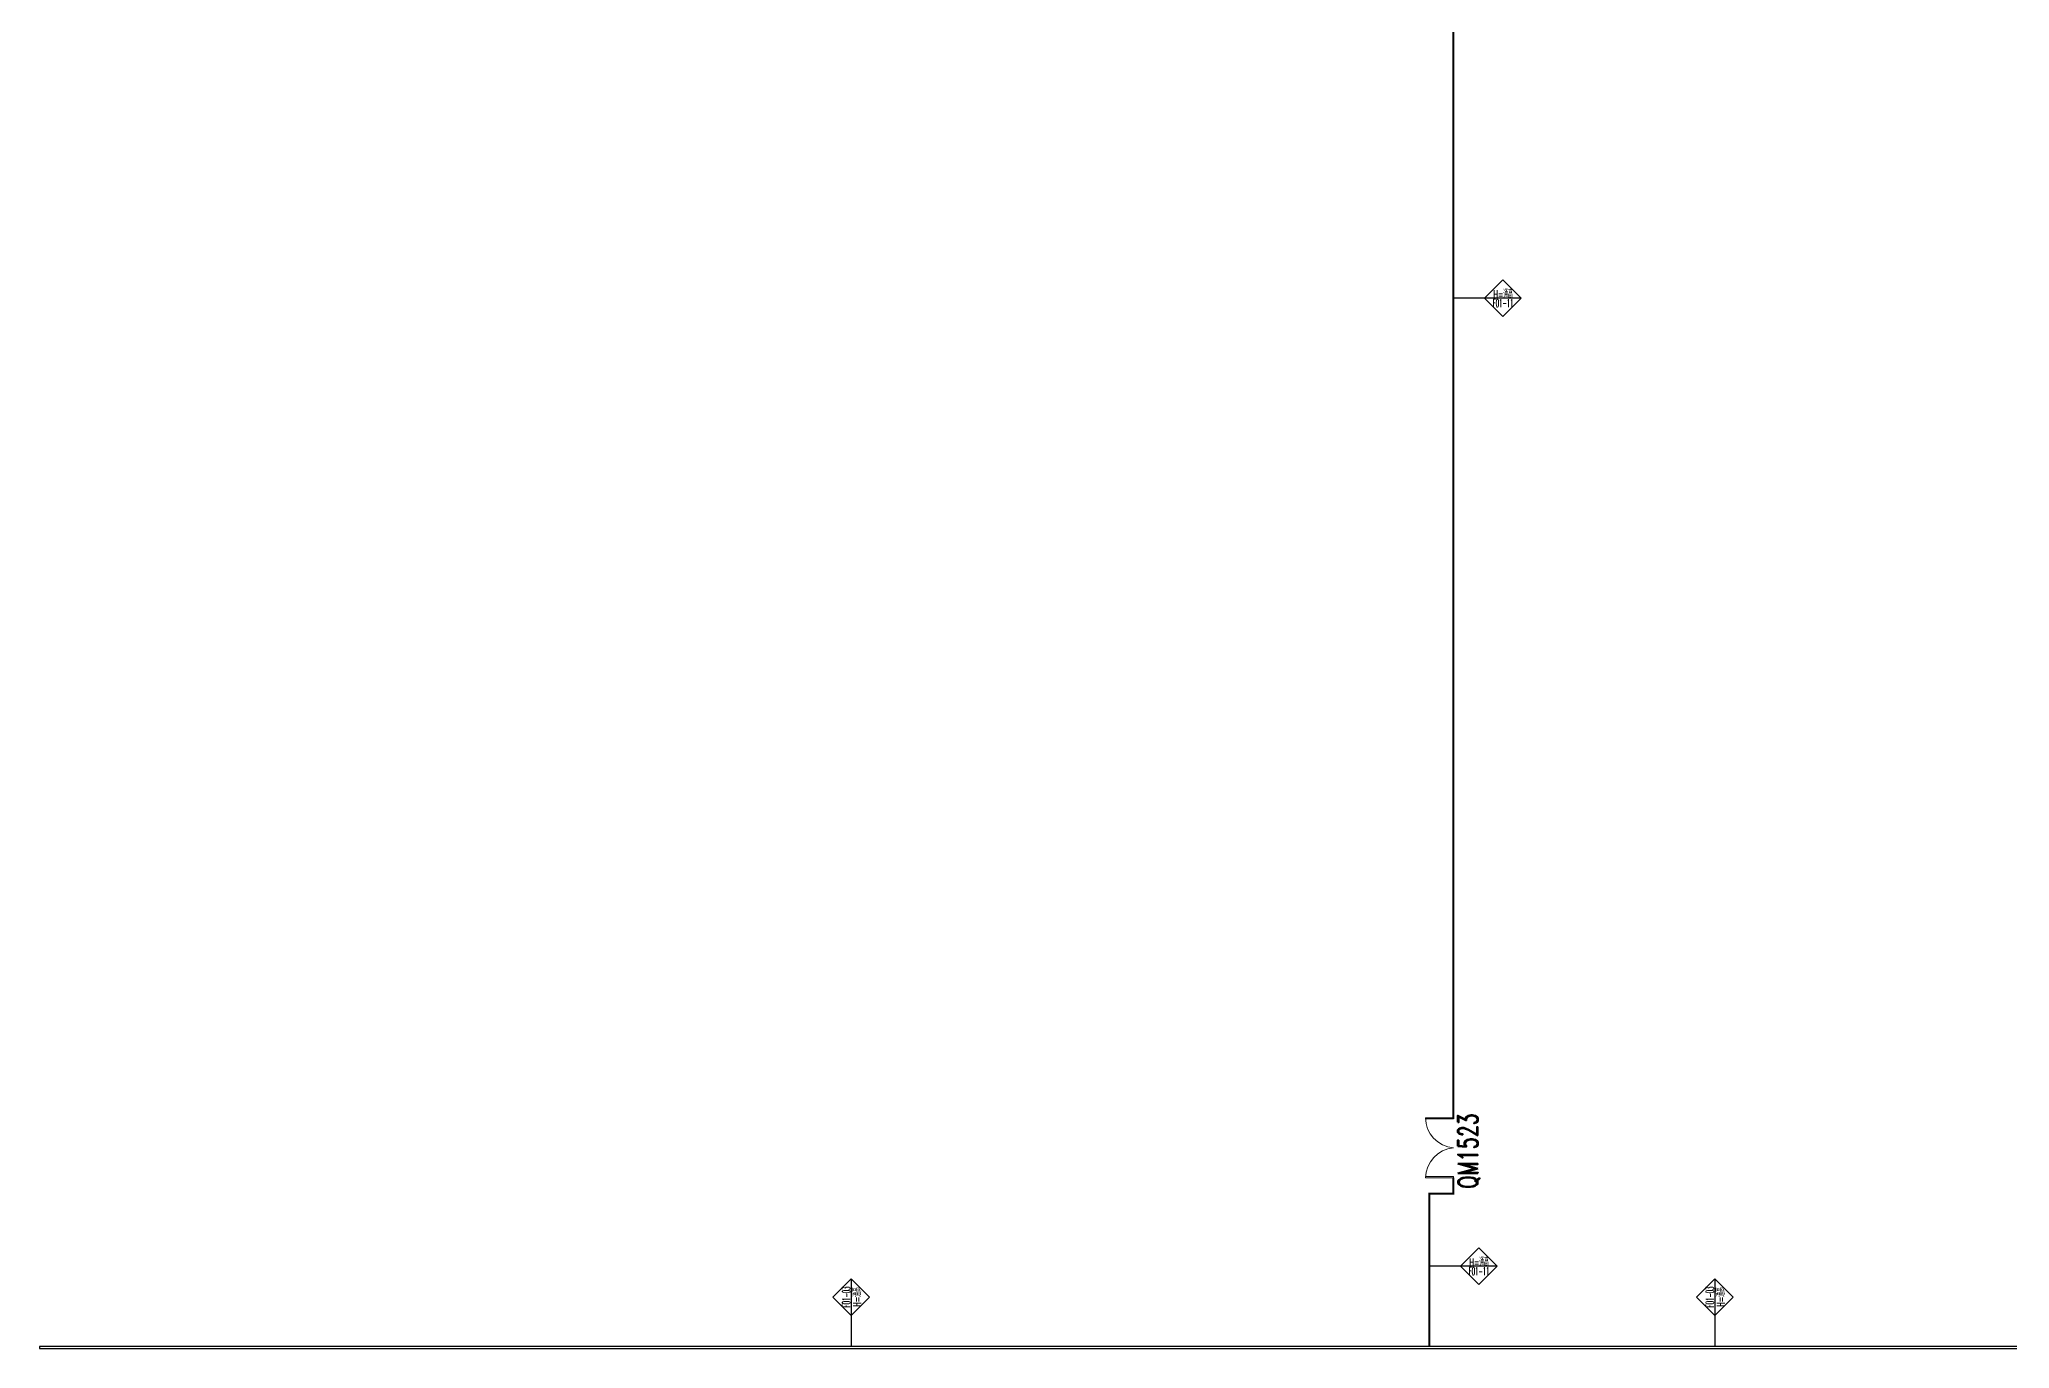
# Model space of a CAD drawing. Header units: millimetres. Extents: x 200 to 469217, y 140 to 158400.
# Drawn here: x 73275 to 122529, y 46575 to 79325 of the extents above; entities that cross this region are included whole.
import ezdxf
from ezdxf.enums import TextEntityAlignment as Align

# ---------------------------------------------------------------- set-up
doc = ezdxf.new("R2010")
doc.units = ezdxf.units.MM
for name, color, linetype in [('0-A-标注', 53, 'Continuous'), ('K-CEIL-DIV-Ceiling to Roof', 210, 'Continuous'), ('K-PART-WALL-50mm-非抗', 130, 'Continuous')]:
    doc.layers.add(name, color=color, linetype=linetype)
doc.layers.add('A-DOOR-IDEN', color=53, linetype='Continuous', lineweight=9)
doc.layers.add('K-PART-DOOR', color=53, linetype='Continuous', lineweight=18)
doc.styles.add('RomanD_1', font='romand__.ttf', dxfattribs={"width": 0.7, "height": 500})
doc.styles.add('Romans', font='romans.shx', dxfattribs={"width": 0.8, "bigfont": 'gbhzfs.shx'})

# ---------------------------------------------------------------- blocks, each defined once
blk = doc.blocks.new('1523')
blk.add_lwpolyline([(19448, 117148), (19448, 116448, -0.37346), (18698, 117148, -0.387008), (17948, 116448), (17948, 117148)], format="xyb")
for points in [[(17976, 117148), (17948, 117148)], [(17976, 117148), (17976, 116452)], [(19420, 117148), (19420, 116452)], [(19420, 117148), (19448, 117148)]]:
    blk.add_lwpolyline(points)
blk = doc.blocks.new('2AHC-3.1')
for points in [[(0, 458), (-458, 0), (0, -458), (458, 0), (0, 458)], [(-458, 0), (458, 0)], [(458, 0), (1236, 0)]]:
    blk.add_lwpolyline(points)
at = {"ltscale": 0.7, "style": 'Romans', "width": 0.6}
for tag, p in [('2AHC', (-7, 123)), ('H3.1', (-7, -121))]:
    blk.add_attdef(tag, text='', height=200, dxfattribs=at).set_placement(p, align=Align.MIDDLE)

msp = doc.modelspace()

# ---------------------------------------------------------------- linework, layer by layer
at = {"layer": 'K-CEIL-DIV-Ceiling to Roof', "const_width": 50}
for points in [[(108625, 106075), (108625, 52322)], [(108625, 50850), (108625, 50450), (107995, 50450)], [(108025, 50450), (108025, 46625)]]:
    msp.add_lwpolyline(points, dxfattribs=at)
at = {"layer": 'K-PART-WALL-50mm-非抗'}
msp.add_lwpolyline([(73275, 46575), (125775, 46575), (125775, 46625), (73275, 46625)], close=True, dxfattribs=at)

# ---------------------------------------------------------------- block references
at = {"layer": '0-A-标注'}
ref = msp.add_blockref('2AHC-3.1', (109861, 72853), dxfattribs=dict(at, rotation=180))
ref.add_attrib('H3.1', 'H=通高', dxfattribs={"layer": '0', "ltscale": 0.7, "height": 200, "style": 'Romans', "width": 0.6}).set_placement((109867, 72974), align=Align.MIDDLE)
ref.add_attrib('2AHC', 'F01-11', dxfattribs={"layer": '0', "ltscale": 0.7, "height": 200, "style": 'Romans', "width": 0.4}).set_placement((109867, 72729), align=Align.MIDDLE)
ref = msp.add_blockref('2AHC-3.1', (109261, 48637), dxfattribs=dict(at, rotation=180))
ref.add_attrib('H3.1', 'H=通高', dxfattribs={"layer": '0', "ltscale": 0.7, "height": 200, "style": 'Romans', "width": 0.6}).set_placement((109267, 48759), align=Align.MIDDLE)
ref.add_attrib('2AHC', 'F01-11', dxfattribs={"layer": '0', "ltscale": 0.7, "height": 200, "style": 'Romans', "width": 0.4}).set_placement((109267, 48514), align=Align.MIDDLE)
ref = msp.add_blockref('2AHC-3.1', (93570, 47861), dxfattribs=dict(at, xscale=-1.000000000000003, rotation=90))
ref.add_attrib('H3.1', 'H=通高', dxfattribs={"layer": '0', "ltscale": 0.7, "height": 200, "rotation": 90, "style": 'Romans', "width": 0.6}).set_placement((93691, 47867), align=Align.MIDDLE)
ref.add_attrib('2AHC', 'F01-03', dxfattribs={"layer": '0', "ltscale": 0.7, "height": 200, "rotation": 90, "style": 'Romans', "width": 0.4}).set_placement((93447, 47867), align=Align.MIDDLE)
ref = msp.add_blockref('2AHC-3.1', (115160, 47861), dxfattribs=dict(at, xscale=-1.000000000000003, rotation=90))
ref.add_attrib('H3.1', 'H=通高', dxfattribs={"layer": '0', "ltscale": 0.7, "height": 200, "rotation": 90, "style": 'Romans', "width": 0.6}).set_placement((115281, 47867), align=Align.MIDDLE)
ref.add_attrib('2AHC', 'F01-03', dxfattribs={"layer": '0', "ltscale": 0.7, "height": 200, "rotation": 90, "style": 'Romans', "width": 0.4}).set_placement((115037, 47867), align=Align.MIDDLE)
at = {"layer": 'K-PART-DOOR', "linetype": 'ByBlock', "rotation": 270}
msp.add_blockref('1523', (-8523, 70298), dxfattribs=at)

# ---------------------------------------------------------------- texts
at = {"layer": 'A-DOOR-IDEN', "insert": (108739, 50574), "char_height": 500, "width": 2637.55, "attachment_point": 1, "rotation": 90, "style": 'RomanD_1'}
msp.add_mtext('QM1523', dxfattribs=at)

doc.saveas('drawing.dxf')
